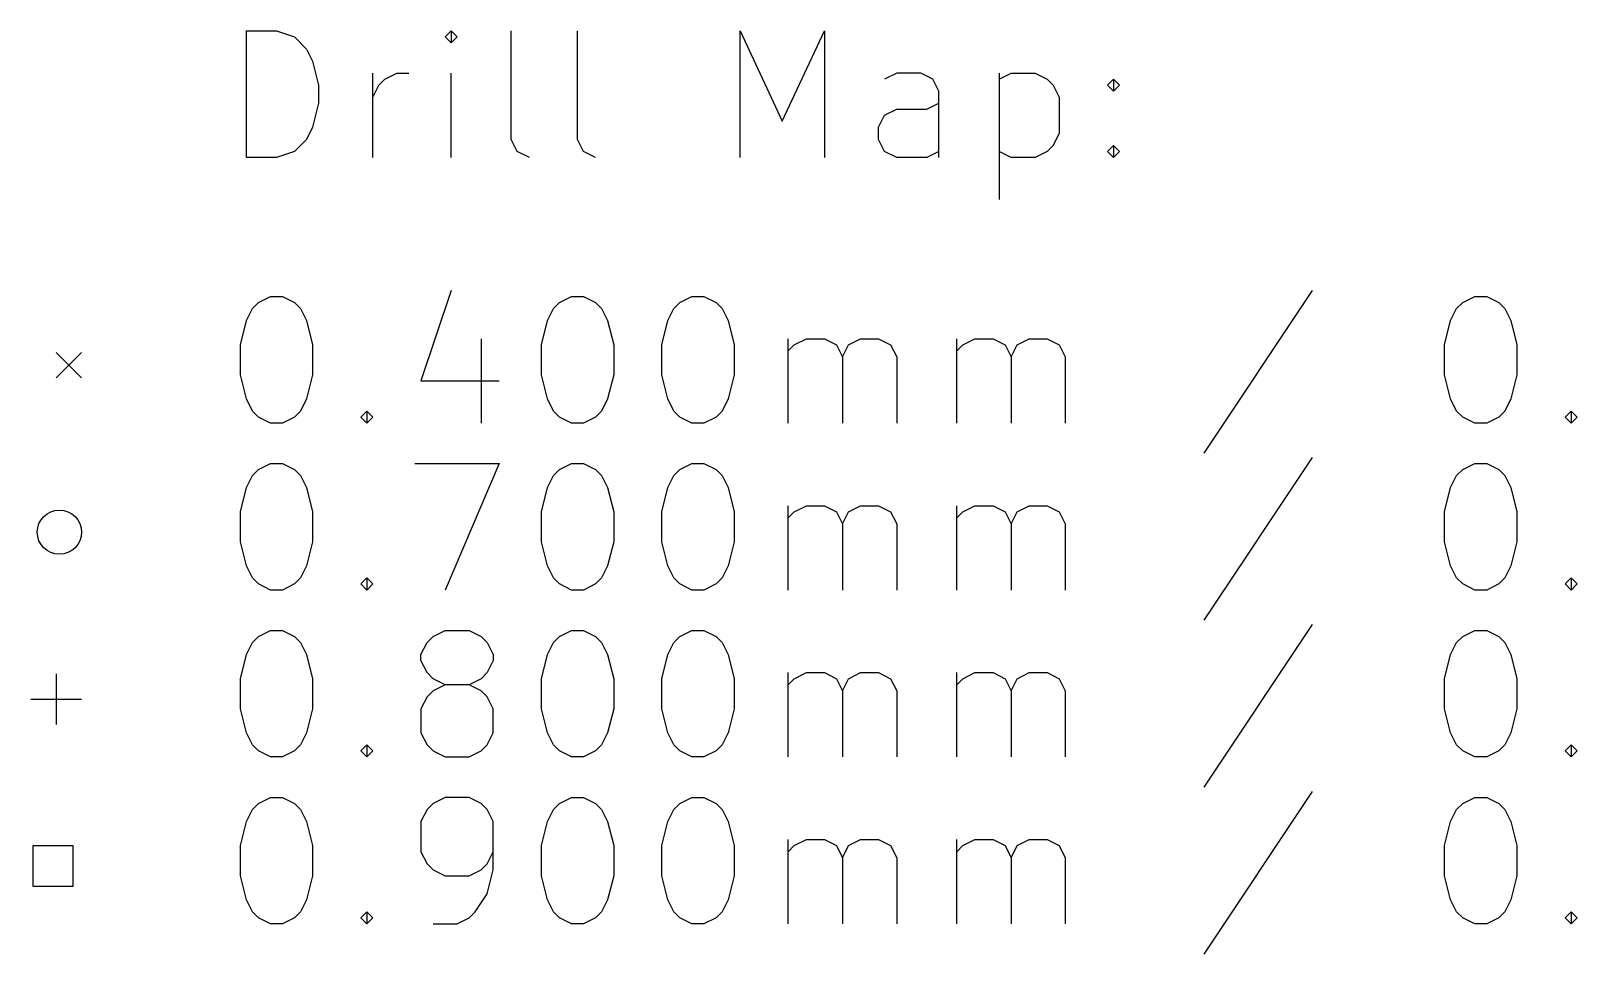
# Model space of a CAD drawing. Extents: x 124 to 225, y -187 to -59.
# Drawn here: x 124.19 to 148.65, y -173.44 to -158.85 of the extents above; entities that cross this region are included whole.
import ezdxf

# ---------------------------------------------------------------- set-up
doc = ezdxf.new("R2010")
doc.units = 0
doc.layers.add('BLACK', color=7, linetype='CONTINUOUS')

msp = doc.modelspace()

# ---------------------------------------------------------------- linework, layer by layer
at = {"layer": 'BLACK', "linetype": 'CONTINUOUS'}
for p, q in [((127.602768, -160.847338), (127.602768, -158.847338)), ((127.602768, -158.847338), (128.078958, -158.847338)), ((128.078958, -158.847338), (128.364673, -158.942576)), ((128.364673, -158.942576), (128.555149, -159.133052)), ((130.840863, -158.847338), (130.745625, -158.942576)), ((130.745625, -158.942576), (130.840863, -159.037814)), ((130.936101, -158.942576), (130.840863, -158.847338)), ((130.840863, -158.847338), (130.840863, -159.037814)), ((130.840863, -159.037814), (130.936101, -158.942576)), ((131.793244, -160.561623), (131.793244, -158.847338)), ((132.840863, -160.561623), (132.840863, -158.847338)), ((135.412292, -160.847338), (135.412292, -158.847338)), ((135.412292, -158.847338), (136.078959, -160.275909)), ((136.078959, -160.275909), (136.745625, -158.847338)), ((136.745625, -158.847338), (136.745625, -160.847338)), ((128.555149, -159.133052), (128.650387, -159.323528)), ((128.650387, -159.323528), (128.745625, -159.70448)), ((129.602768, -160.847338), (129.602768, -159.514004)), ((129.698006, -159.70448), (129.793244, -159.609242)), ((129.793244, -159.609242), (129.98372, -159.514004)), ((129.98372, -159.514004), (130.174197, -159.514004)), ((130.840863, -160.847338), (130.840863, -159.514004)), ((137.888482, -159.514004), (137.698006, -159.609242)), ((138.269435, -159.514004), (137.888482, -159.514004)), ((138.459911, -159.609242), (138.269435, -159.514004)), ((138.555149, -159.799719), (138.459911, -159.609242)), ((139.50753, -159.514004), (139.50753, -161.514004)), ((139.50753, -159.609242), (139.698006, -159.514004)), ((139.698006, -159.514004), (140.078959, -159.514004)), ((140.078959, -159.514004), (140.269435, -159.609242)), ((140.269435, -159.609242), (140.364673, -159.70448)), ((141.221816, -159.70448), (141.317054, -159.609242)), ((141.317054, -159.609242), (141.412292, -159.70448)), ((141.317054, -159.609242), (141.317054, -159.799719)), ((128.745625, -159.70448), (128.745625, -159.990195)), ((129.602768, -159.894957), (129.698006, -159.70448)), ((138.555149, -160.847338), (138.555149, -159.799719)), ((140.364673, -159.70448), (140.459911, -159.894957)), ((140.459911, -159.894957), (140.459911, -160.466385)), ((141.317054, -159.799719), (141.221816, -159.70448)), ((141.412292, -159.70448), (141.317054, -159.799719)), ((128.745625, -159.990195), (128.650387, -160.371147)), ((137.602768, -160.371147), (137.698006, -160.180671)), ((137.698006, -160.180671), (137.888482, -160.085433)), ((137.888482, -160.085433), (138.364673, -160.085433)), ((138.364673, -160.085433), (138.555149, -159.990195)), ((128.650387, -160.371147), (128.555149, -160.561623)), ((137.602768, -160.561623), (137.602768, -160.371147)), ((128.555149, -160.561623), (128.364673, -160.7521)), ((131.888482, -160.7521), (131.793244, -160.561623)), ((132.936101, -160.7521), (132.840863, -160.561623)), ((137.698006, -160.7521), (137.602768, -160.561623)), ((140.364673, -160.656861), (140.269435, -160.7521)), ((140.459911, -160.466385), (140.364673, -160.656861)), ((141.221816, -160.7521), (141.317054, -160.656861)), ((141.317054, -160.656861), (141.412292, -160.7521)), ((141.317054, -160.656861), (141.317054, -160.847338)), ((128.078958, -160.847338), (127.602768, -160.847338)), ((128.364673, -160.7521), (128.078958, -160.847338)), ((132.078958, -160.847338), (131.888482, -160.7521)), ((133.126577, -160.847338), (132.936101, -160.7521)), ((137.888482, -160.847338), (137.698006, -160.7521)), ((138.364673, -160.847338), (137.888482, -160.847338)), ((138.555149, -160.7521), (138.364673, -160.847338)), ((139.698006, -160.847338), (139.50753, -160.7521)), ((140.078959, -160.847338), (139.698006, -160.847338)), ((140.269435, -160.7521), (140.078959, -160.847338)), ((141.317054, -160.847338), (141.221816, -160.7521)), ((141.412292, -160.7521), (141.317054, -160.847338)), ((127.793244, -163.142576), (127.98372, -163.047338)), ((127.98372, -163.047338), (128.174197, -163.047338)), ((128.174197, -163.047338), (128.364673, -163.142576)), ((130.840863, -162.9521), (130.364673, -164.380671)), ((132.555149, -163.142576), (132.745625, -163.047338)), ((132.745625, -163.047338), (132.936102, -163.047338)), ((132.936102, -163.047338), (133.126578, -163.142576)), ((134.459911, -163.142576), (134.650387, -163.047338)), ((134.650387, -163.047338), (134.840864, -163.047338)), ((134.840864, -163.047338), (135.03134, -163.142576)), ((144.459912, -162.9521), (142.745627, -165.523528)), ((146.840865, -163.142576), (147.031341, -163.047338)), ((147.031341, -163.047338), (147.221818, -163.047338)), ((147.221818, -163.047338), (147.412294, -163.142576)), ((127.602768, -163.42829), (127.698006, -163.237814)), ((127.698006, -163.237814), (127.793244, -163.142576)), ((128.364673, -163.142576), (128.459911, -163.237814)), ((128.459911, -163.237814), (128.555149, -163.42829)), ((132.364673, -163.42829), (132.459911, -163.237814)), ((132.459911, -163.237814), (132.555149, -163.142576)), ((133.126578, -163.142576), (133.221816, -163.237814)), ((133.221816, -163.237814), (133.317054, -163.42829)), ((134.269435, -163.42829), (134.364673, -163.237814)), ((134.364673, -163.237814), (134.459911, -163.142576)), ((135.03134, -163.142576), (135.126578, -163.237814)), ((135.126578, -163.237814), (135.221816, -163.42829)), ((146.650389, -163.42829), (146.745627, -163.237814)), ((146.745627, -163.237814), (146.840865, -163.142576)), ((147.412294, -163.142576), (147.507532, -163.237814)), ((147.507532, -163.237814), (147.60277, -163.42829)), ((127.50753, -163.809242), (127.602768, -163.42829)), ((128.555149, -163.42829), (128.650387, -163.809242)), ((132.269435, -163.809242), (132.364673, -163.42829)), ((133.317054, -163.42829), (133.412292, -163.809242)), ((134.174197, -163.809242), (134.269435, -163.42829)), ((135.221816, -163.42829), (135.317054, -163.809242)), ((146.555151, -163.809242), (146.650389, -163.42829)), ((147.60277, -163.42829), (147.698008, -163.809242)), ((127.50753, -164.285433), (127.50753, -163.809242)), ((128.650387, -163.809242), (128.650387, -164.285433)), ((131.317054, -163.714004), (131.317054, -165.047338)), ((132.269435, -164.285433), (132.269435, -163.809242)), ((133.412292, -163.809242), (133.412292, -164.285433)), ((134.174197, -164.285433), (134.174197, -163.809242)), ((135.317054, -163.809242), (135.317054, -164.285433)), ((136.174197, -165.047338), (136.174197, -163.714004)), ((136.174197, -163.90448), (136.269435, -163.809242)), ((136.269435, -163.809242), (136.459911, -163.714004)), ((136.459911, -163.714004), (136.745626, -163.714004)), ((136.745626, -163.714004), (136.936102, -163.809242)), ((136.936102, -163.809242), (137.03134, -163.999719)), ((137.03134, -163.999719), (137.126578, -163.809242)), ((137.126578, -163.809242), (137.317054, -163.714004)), ((137.317054, -163.714004), (137.602768, -163.714004)), ((137.602768, -163.714004), (137.793245, -163.809242)), ((137.793245, -163.809242), (137.888483, -163.999719)), ((138.840864, -165.047338), (138.840864, -163.714004)), ((138.840864, -163.90448), (138.936102, -163.809242)), ((138.936102, -163.809242), (139.126578, -163.714004)), ((139.126578, -163.714004), (139.412293, -163.714004)), ((139.412293, -163.714004), (139.602769, -163.809242)), ((139.602769, -163.809242), (139.698007, -163.999719)), ((139.698007, -163.999719), (139.793245, -163.809242)), ((139.793245, -163.809242), (139.983721, -163.714004)), ((139.983721, -163.714004), (140.269435, -163.714004)), ((140.269435, -163.714004), (140.459912, -163.809242)), ((140.459912, -163.809242), (140.55515, -163.999719)), ((146.555151, -164.285433), (146.555151, -163.809242)), ((147.698008, -163.809242), (147.698008, -164.285433)), ((124.595, -163.9325), (124.995, -164.3325)), ((124.995, -163.9325), (124.595, -164.3325)), ((137.03134, -163.999719), (137.03134, -165.047338)), ((137.888483, -163.999719), (137.888483, -165.047338)), ((139.698007, -163.999719), (139.698007, -165.047338)), ((140.55515, -163.999719), (140.55515, -165.047338)), ((127.602768, -164.666385), (127.50753, -164.285433)), ((128.650387, -164.285433), (128.555149, -164.666385)), ((132.364673, -164.666385), (132.269435, -164.285433)), ((133.412292, -164.285433), (133.317054, -164.666385)), ((134.269435, -164.666385), (134.174197, -164.285433)), ((135.317054, -164.285433), (135.221816, -164.666385)), ((146.650389, -164.666385), (146.555151, -164.285433)), ((147.698008, -164.285433), (147.60277, -164.666385)), ((130.364673, -164.380671), (131.602768, -164.380671)), ((127.698006, -164.856861), (127.602768, -164.666385)), ((128.555149, -164.666385), (128.459911, -164.856861)), ((132.459911, -164.856861), (132.364673, -164.666385)), ((133.317054, -164.666385), (133.221816, -164.856861)), ((134.364673, -164.856861), (134.269435, -164.666385)), ((135.221816, -164.666385), (135.126578, -164.856861)), ((146.745627, -164.856861), (146.650389, -164.666385)), ((147.60277, -164.666385), (147.507532, -164.856861)), ((127.793244, -164.9521), (127.698006, -164.856861)), ((127.98372, -165.047338), (127.793244, -164.9521)), ((128.174197, -165.047338), (127.98372, -165.047338)), ((128.364673, -164.9521), (128.174197, -165.047338)), ((128.459911, -164.856861), (128.364673, -164.9521)), ((129.412292, -164.9521), (129.50753, -164.856861)), ((129.50753, -165.047338), (129.412292, -164.9521)), ((129.50753, -164.856861), (129.602768, -164.9521)), ((129.50753, -164.856861), (129.50753, -165.047338)), ((129.602768, -164.9521), (129.50753, -165.047338)), ((132.555149, -164.9521), (132.459911, -164.856861)), ((132.745625, -165.047338), (132.555149, -164.9521)), ((132.936102, -165.047338), (132.745625, -165.047338)), ((133.126578, -164.9521), (132.936102, -165.047338)), ((133.221816, -164.856861), (133.126578, -164.9521)), ((134.459911, -164.9521), (134.364673, -164.856861)), ((134.650387, -165.047338), (134.459911, -164.9521)), ((134.840864, -165.047338), (134.650387, -165.047338)), ((135.03134, -164.9521), (134.840864, -165.047338)), ((135.126578, -164.856861), (135.03134, -164.9521)), ((146.840865, -164.9521), (146.745627, -164.856861)), ((147.031341, -165.047338), (146.840865, -164.9521)), ((147.221818, -165.047338), (147.031341, -165.047338)), ((147.412294, -164.9521), (147.221818, -165.047338)), ((147.507532, -164.856861), (147.412294, -164.9521)), ((148.459913, -164.9521), (148.555151, -164.856861)), ((148.555151, -165.047338), (148.459913, -164.9521)), ((148.555151, -164.856861), (148.650389, -164.9521)), ((148.555151, -164.856861), (148.555151, -165.047338)), ((148.650389, -164.9521), (148.555151, -165.047338)), ((127.698006, -165.877814), (127.793244, -165.782576)), ((127.793244, -165.782576), (127.98372, -165.687338)), ((127.98372, -165.687338), (128.174197, -165.687338)), ((128.174197, -165.687338), (128.364673, -165.782576)), ((128.364673, -165.782576), (128.459911, -165.877814)), ((130.269435, -165.687338), (131.602768, -165.687338)), ((131.602768, -165.687338), (130.745625, -167.687338)), ((132.459911, -165.877814), (132.555149, -165.782576)), ((132.555149, -165.782576), (132.745625, -165.687338)), ((132.745625, -165.687338), (132.936102, -165.687338)), ((132.936102, -165.687338), (133.126578, -165.782576)), ((133.126578, -165.782576), (133.221816, -165.877814)), ((134.364673, -165.877814), (134.459911, -165.782576)), ((134.459911, -165.782576), (134.650387, -165.687338)), ((134.650387, -165.687338), (134.840864, -165.687338)), ((134.840864, -165.687338), (135.03134, -165.782576)), ((135.03134, -165.782576), (135.126578, -165.877814)), ((144.459912, -165.5921), (142.745627, -168.163528)), ((146.745627, -165.877814), (146.840865, -165.782576)), ((146.840865, -165.782576), (147.031341, -165.687338)), ((147.031341, -165.687338), (147.221818, -165.687338)), ((147.221818, -165.687338), (147.412294, -165.782576)), ((147.412294, -165.782576), (147.507532, -165.877814)), ((127.602768, -166.06829), (127.698006, -165.877814)), ((128.459911, -165.877814), (128.555149, -166.06829)), ((132.364673, -166.06829), (132.459911, -165.877814)), ((133.221816, -165.877814), (133.317054, -166.06829)), ((134.269435, -166.06829), (134.364673, -165.877814)), ((135.126578, -165.877814), (135.221816, -166.06829)), ((146.650389, -166.06829), (146.745627, -165.877814)), ((147.507532, -165.877814), (147.60277, -166.06829)), ((127.50753, -166.449242), (127.602768, -166.06829)), ((128.555149, -166.06829), (128.650387, -166.449242)), ((132.269435, -166.449242), (132.364673, -166.06829)), ((133.317054, -166.06829), (133.412292, -166.449242)), ((134.174197, -166.449242), (134.269435, -166.06829)), ((135.221816, -166.06829), (135.317054, -166.449242)), ((146.555151, -166.449242), (146.650389, -166.06829)), ((147.60277, -166.06829), (147.698008, -166.449242)), ((127.50753, -166.925433), (127.50753, -166.449242)), ((128.650387, -166.449242), (128.650387, -166.925433)), ((132.269435, -166.925433), (132.269435, -166.449242)), ((133.412292, -166.449242), (133.412292, -166.925433)), ((134.174197, -166.925433), (134.174197, -166.449242)), ((135.317054, -166.449242), (135.317054, -166.925433)), ((136.174197, -167.687338), (136.174197, -166.354004)), ((136.174197, -166.54448), (136.269435, -166.449242)), ((136.269435, -166.449242), (136.459911, -166.354004)), ((136.459911, -166.354004), (136.745626, -166.354004)), ((136.745626, -166.354004), (136.936102, -166.449242)), ((136.936102, -166.449242), (137.03134, -166.639719)), ((137.03134, -166.639719), (137.126578, -166.449242)), ((137.126578, -166.449242), (137.317054, -166.354004)), ((137.317054, -166.354004), (137.602768, -166.354004)), ((137.602768, -166.354004), (137.793245, -166.449242)), ((137.793245, -166.449242), (137.888483, -166.639719)), ((138.840864, -167.687338), (138.840864, -166.354004)), ((138.840864, -166.54448), (138.936102, -166.449242)), ((138.936102, -166.449242), (139.126578, -166.354004)), ((139.126578, -166.354004), (139.412293, -166.354004)), ((139.412293, -166.354004), (139.602769, -166.449242)), ((139.602769, -166.449242), (139.698007, -166.639719)), ((139.698007, -166.639719), (139.793245, -166.449242)), ((139.793245, -166.449242), (139.983721, -166.354004)), ((139.983721, -166.354004), (140.269435, -166.354004)), ((140.269435, -166.354004), (140.459912, -166.449242)), ((140.459912, -166.449242), (140.55515, -166.639719)), ((146.555151, -166.925433), (146.555151, -166.449242)), ((147.698008, -166.449242), (147.698008, -166.925433)), ((137.03134, -166.639719), (137.03134, -167.687338)), ((137.888483, -166.639719), (137.888483, -167.687338)), ((139.698007, -166.639719), (139.698007, -167.687338)), ((140.55515, -166.639719), (140.55515, -167.687338)), ((127.602768, -167.306385), (127.50753, -166.925433)), ((128.650387, -166.925433), (128.555149, -167.306385)), ((132.364673, -167.306385), (132.269435, -166.925433)), ((133.412292, -166.925433), (133.317054, -167.306385)), ((134.269435, -167.306385), (134.174197, -166.925433)), ((135.317054, -166.925433), (135.221816, -167.306385)), ((146.650389, -167.306385), (146.555151, -166.925433)), ((147.698008, -166.925433), (147.60277, -167.306385)), ((127.698006, -167.496861), (127.602768, -167.306385)), ((127.793244, -167.5921), (127.698006, -167.496861)), ((128.459911, -167.496861), (128.364673, -167.5921)), ((128.555149, -167.306385), (128.459911, -167.496861)), ((129.412292, -167.5921), (129.50753, -167.496861)), ((129.50753, -167.496861), (129.602768, -167.5921)), ((129.50753, -167.496861), (129.50753, -167.687338)), ((132.459911, -167.496861), (132.364673, -167.306385)), ((132.555149, -167.5921), (132.459911, -167.496861)), ((133.221816, -167.496861), (133.126578, -167.5921)), ((133.317054, -167.306385), (133.221816, -167.496861)), ((134.364673, -167.496861), (134.269435, -167.306385)), ((134.459911, -167.5921), (134.364673, -167.496861)), ((135.126578, -167.496861), (135.03134, -167.5921)), ((135.221816, -167.306385), (135.126578, -167.496861)), ((146.745627, -167.496861), (146.650389, -167.306385)), ((146.840865, -167.5921), (146.745627, -167.496861)), ((147.507532, -167.496861), (147.412294, -167.5921)), ((147.60277, -167.306385), (147.507532, -167.496861)), ((148.459913, -167.5921), (148.555151, -167.496861)), ((148.555151, -167.496861), (148.650389, -167.5921)), ((148.555151, -167.496861), (148.555151, -167.687338)), ((127.98372, -167.687338), (127.793244, -167.5921)), ((128.174197, -167.687338), (127.98372, -167.687338)), ((128.364673, -167.5921), (128.174197, -167.687338)), ((129.50753, -167.687338), (129.412292, -167.5921)), ((129.602768, -167.5921), (129.50753, -167.687338)), ((132.745625, -167.687338), (132.555149, -167.5921)), ((132.936102, -167.687338), (132.745625, -167.687338)), ((133.126578, -167.5921), (132.936102, -167.687338)), ((134.650387, -167.687338), (134.459911, -167.5921)), ((134.840864, -167.687338), (134.650387, -167.687338)), ((135.03134, -167.5921), (134.840864, -167.687338)), ((147.031341, -167.687338), (146.840865, -167.5921)), ((147.221818, -167.687338), (147.031341, -167.687338)), ((147.412294, -167.5921), (147.221818, -167.687338)), ((148.555151, -167.687338), (148.459913, -167.5921)), ((148.650389, -167.5921), (148.555151, -167.687338)), ((144.459912, -168.2321), (142.745627, -170.803528)), ((127.698006, -168.517814), (127.793244, -168.422576)), ((127.793244, -168.422576), (127.98372, -168.327338)), ((127.98372, -168.327338), (128.174197, -168.327338)), ((128.174197, -168.327338), (128.364673, -168.422576)), ((128.364673, -168.422576), (128.459911, -168.517814)), ((130.459911, -168.517814), (130.555149, -168.422576)), ((130.555149, -168.422576), (130.745625, -168.327338)), ((130.745625, -168.327338), (131.126578, -168.327338)), ((131.126578, -168.327338), (131.317054, -168.422576)), ((131.317054, -168.422576), (131.412292, -168.517814)), ((132.459911, -168.517814), (132.555149, -168.422576)), ((132.555149, -168.422576), (132.745625, -168.327338)), ((132.745625, -168.327338), (132.936102, -168.327338)), ((132.936102, -168.327338), (133.126578, -168.422576)), ((133.126578, -168.422576), (133.221816, -168.517814)), ((134.364673, -168.517814), (134.459911, -168.422576)), ((134.459911, -168.422576), (134.650387, -168.327338)), ((134.650387, -168.327338), (134.840864, -168.327338)), ((134.840864, -168.327338), (135.03134, -168.422576)), ((135.03134, -168.422576), (135.126578, -168.517814)), ((146.745627, -168.517814), (146.840865, -168.422576)), ((146.840865, -168.422576), (147.031341, -168.327338)), ((147.031341, -168.327338), (147.221818, -168.327338)), ((147.221818, -168.327338), (147.412294, -168.422576)), ((147.412294, -168.422576), (147.507532, -168.517814)), ((127.50753, -169.089242), (127.602768, -168.70829)), ((127.602768, -168.70829), (127.698006, -168.517814)), ((128.459911, -168.517814), (128.555149, -168.70829)), ((128.555149, -168.70829), (128.650387, -169.089242)), ((130.364673, -168.70829), (130.459911, -168.517814)), ((130.364673, -168.803528), (130.364673, -168.70829)), ((131.412292, -168.517814), (131.50753, -168.70829)), ((131.50753, -168.70829), (131.50753, -168.803528)), ((132.269435, -169.089242), (132.364673, -168.70829)), ((132.364673, -168.70829), (132.459911, -168.517814)), ((133.221816, -168.517814), (133.317054, -168.70829)), ((133.317054, -168.70829), (133.412292, -169.089242)), ((134.174197, -169.089242), (134.269435, -168.70829)), ((134.269435, -168.70829), (134.364673, -168.517814)), ((135.126578, -168.517814), (135.221816, -168.70829)), ((135.221816, -168.70829), (135.317054, -169.089242)), ((146.555151, -169.089242), (146.650389, -168.70829)), ((146.650389, -168.70829), (146.745627, -168.517814)), ((147.507532, -168.517814), (147.60277, -168.70829)), ((147.60277, -168.70829), (147.698008, -169.089242)), ((130.459911, -168.994004), (130.364673, -168.803528)), ((131.50753, -168.803528), (131.412292, -168.994004)), ((124.595, -169.0125), (124.595, -169.8125)), ((127.50753, -169.565433), (127.50753, -169.089242)), ((128.650387, -169.089242), (128.650387, -169.565433)), ((130.555149, -169.089242), (130.459911, -168.994004)), ((130.745625, -169.18448), (130.555149, -169.089242)), ((130.745625, -169.18448), (130.555149, -169.279719)), ((131.126578, -169.18448), (130.745625, -169.18448)), ((131.317054, -169.089242), (131.126578, -169.18448)), ((131.317054, -169.279719), (131.126578, -169.18448)), ((131.412292, -168.994004), (131.317054, -169.089242)), ((132.269435, -169.565433), (132.269435, -169.089242)), ((133.412292, -169.089242), (133.412292, -169.565433)), ((134.174197, -169.565433), (134.174197, -169.089242)), ((135.317054, -169.089242), (135.317054, -169.565433)), ((136.174197, -170.327338), (136.174197, -168.994004)), ((136.174197, -169.18448), (136.269435, -169.089242)), ((136.269435, -169.089242), (136.459911, -168.994004)), ((136.459911, -168.994004), (136.745626, -168.994004)), ((136.745626, -168.994004), (136.936102, -169.089242)), ((136.936102, -169.089242), (137.03134, -169.279719)), ((137.03134, -169.279719), (137.126578, -169.089242)), ((137.126578, -169.089242), (137.317054, -168.994004)), ((137.317054, -168.994004), (137.602768, -168.994004)), ((137.602768, -168.994004), (137.793245, -169.089242)), ((137.793245, -169.089242), (137.888483, -169.279719)), ((138.840864, -170.327338), (138.840864, -168.994004)), ((138.840864, -169.18448), (138.936102, -169.089242)), ((138.936102, -169.089242), (139.126578, -168.994004)), ((139.126578, -168.994004), (139.412293, -168.994004)), ((139.412293, -168.994004), (139.602769, -169.089242)), ((139.602769, -169.089242), (139.698007, -169.279719)), ((139.698007, -169.279719), (139.793245, -169.089242)), ((139.793245, -169.089242), (139.983721, -168.994004)), ((139.983721, -168.994004), (140.269435, -168.994004)), ((140.269435, -168.994004), (140.459912, -169.089242)), ((140.459912, -169.089242), (140.55515, -169.279719)), ((146.555151, -169.565433), (146.555151, -169.089242)), ((147.698008, -169.089242), (147.698008, -169.565433)), ((124.195, -169.4125), (124.995, -169.4125)), ((130.459911, -169.374957), (130.364673, -169.565433)), ((130.555149, -169.279719), (130.459911, -169.374957)), ((131.412292, -169.374957), (131.317054, -169.279719)), ((131.50753, -169.565433), (131.412292, -169.374957)), ((137.03134, -169.279719), (137.03134, -170.327338)), ((137.888483, -169.279719), (137.888483, -170.327338)), ((139.698007, -169.279719), (139.698007, -170.327338)), ((140.55515, -169.279719), (140.55515, -170.327338)), ((127.602768, -169.946385), (127.50753, -169.565433)), ((128.650387, -169.565433), (128.555149, -169.946385)), ((130.364673, -169.565433), (130.364673, -169.946385)), ((131.50753, -169.946385), (131.50753, -169.565433)), ((132.364673, -169.946385), (132.269435, -169.565433)), ((133.412292, -169.565433), (133.317054, -169.946385)), ((134.269435, -169.946385), (134.174197, -169.565433)), ((135.317054, -169.565433), (135.221816, -169.946385)), ((146.650389, -169.946385), (146.555151, -169.565433)), ((147.698008, -169.565433), (147.60277, -169.946385)), ((127.698006, -170.136861), (127.602768, -169.946385)), ((128.555149, -169.946385), (128.459911, -170.136861)), ((130.364673, -169.946385), (130.459911, -170.136861)), ((131.412292, -170.136861), (131.50753, -169.946385)), ((132.459911, -170.136861), (132.364673, -169.946385)), ((133.317054, -169.946385), (133.221816, -170.136861)), ((134.364673, -170.136861), (134.269435, -169.946385)), ((135.221816, -169.946385), (135.126578, -170.136861)), ((146.745627, -170.136861), (146.650389, -169.946385)), ((147.60277, -169.946385), (147.507532, -170.136861)), ((127.793244, -170.2321), (127.698006, -170.136861)), ((128.459911, -170.136861), (128.364673, -170.2321)), ((129.412292, -170.2321), (129.50753, -170.136861)), ((129.50753, -170.136861), (129.602768, -170.2321)), ((129.50753, -170.136861), (129.50753, -170.327338)), ((130.459911, -170.136861), (130.555149, -170.2321)), ((131.317054, -170.2321), (131.412292, -170.136861)), ((132.555149, -170.2321), (132.459911, -170.136861)), ((133.221816, -170.136861), (133.126578, -170.2321)), ((134.459911, -170.2321), (134.364673, -170.136861)), ((135.126578, -170.136861), (135.03134, -170.2321)), ((146.840865, -170.2321), (146.745627, -170.136861)), ((147.507532, -170.136861), (147.412294, -170.2321)), ((148.459913, -170.2321), (148.555151, -170.136861)), ((148.555151, -170.136861), (148.650389, -170.2321)), ((148.555151, -170.136861), (148.555151, -170.327338)), ((127.98372, -170.327338), (127.793244, -170.2321)), ((128.174197, -170.327338), (127.98372, -170.327338)), ((128.364673, -170.2321), (128.174197, -170.327338)), ((129.50753, -170.327338), (129.412292, -170.2321)), ((129.602768, -170.2321), (129.50753, -170.327338)), ((130.555149, -170.2321), (130.745625, -170.327338)), ((130.745625, -170.327338), (131.126578, -170.327338)), ((131.126578, -170.327338), (131.317054, -170.2321)), ((132.745625, -170.327338), (132.555149, -170.2321)), ((132.936102, -170.327338), (132.745625, -170.327338)), ((133.126578, -170.2321), (132.936102, -170.327338)), ((134.650387, -170.327338), (134.459911, -170.2321)), ((134.840864, -170.327338), (134.650387, -170.327338)), ((135.03134, -170.2321), (134.840864, -170.327338)), ((147.031341, -170.327338), (146.840865, -170.2321)), ((147.221818, -170.327338), (147.031341, -170.327338)), ((147.412294, -170.2321), (147.221818, -170.327338)), ((148.555151, -170.327338), (148.459913, -170.2321)), ((148.650389, -170.2321), (148.555151, -170.327338)), ((144.459912, -170.8721), (142.745627, -173.443528)), ((127.602768, -171.34829), (127.698006, -171.157814)), ((127.698006, -171.157814), (127.793244, -171.062576)), ((127.793244, -171.062576), (127.98372, -170.967338)), ((127.98372, -170.967338), (128.174197, -170.967338)), ((128.174197, -170.967338), (128.364673, -171.062576)), ((128.364673, -171.062576), (128.459911, -171.157814)), ((128.459911, -171.157814), (128.555149, -171.34829)), ((130.459911, -171.157814), (130.364673, -171.34829)), ((130.555149, -171.062576), (130.459911, -171.157814)), ((130.745625, -170.967338), (130.555149, -171.062576)), ((131.126578, -170.967338), (130.745625, -170.967338)), ((131.317054, -171.062576), (131.126578, -170.967338)), ((131.412292, -171.157814), (131.317054, -171.062576)), ((131.50753, -171.34829), (131.412292, -171.157814)), ((132.364673, -171.34829), (132.459911, -171.157814)), ((132.459911, -171.157814), (132.555149, -171.062576)), ((132.555149, -171.062576), (132.745625, -170.967338)), ((132.745625, -170.967338), (132.936102, -170.967338)), ((132.936102, -170.967338), (133.126578, -171.062576)), ((133.126578, -171.062576), (133.221816, -171.157814)), ((133.221816, -171.157814), (133.317054, -171.34829)), ((134.269435, -171.34829), (134.364673, -171.157814)), ((134.364673, -171.157814), (134.459911, -171.062576)), ((134.459911, -171.062576), (134.650387, -170.967338)), ((134.650387, -170.967338), (134.840864, -170.967338)), ((134.840864, -170.967338), (135.03134, -171.062576)), ((135.03134, -171.062576), (135.126578, -171.157814)), ((135.126578, -171.157814), (135.221816, -171.34829)), ((146.650389, -171.34829), (146.745627, -171.157814)), ((146.745627, -171.157814), (146.840865, -171.062576)), ((146.840865, -171.062576), (147.031341, -170.967338)), ((147.031341, -170.967338), (147.221818, -170.967338)), ((147.221818, -170.967338), (147.412294, -171.062576)), ((147.412294, -171.062576), (147.507532, -171.157814)), ((147.507532, -171.157814), (147.60277, -171.34829)), ((127.50753, -171.729242), (127.602768, -171.34829)), ((128.555149, -171.34829), (128.650387, -171.729242)), ((130.364673, -171.34829), (130.364673, -171.82448)), ((131.50753, -172.110195), (131.50753, -171.34829)), ((132.269435, -171.729242), (132.364673, -171.34829)), ((133.317054, -171.34829), (133.412292, -171.729242)), ((134.174197, -171.729242), (134.269435, -171.34829)), ((135.221816, -171.34829), (135.317054, -171.729242)), ((146.555151, -171.729242), (146.650389, -171.34829)), ((147.60277, -171.34829), (147.698008, -171.729242)), ((136.174197, -172.967338), (136.174197, -171.634004)), ((136.269435, -171.729242), (136.459911, -171.634004)), ((136.459911, -171.634004), (136.745626, -171.634004)), ((136.745626, -171.634004), (136.936102, -171.729242)), ((137.126578, -171.729242), (137.317054, -171.634004)), ((137.317054, -171.634004), (137.602768, -171.634004)), ((137.602768, -171.634004), (137.793245, -171.729242)), ((138.840864, -172.967338), (138.840864, -171.634004)), ((138.936102, -171.729242), (139.126578, -171.634004)), ((139.126578, -171.634004), (139.412293, -171.634004)), ((139.412293, -171.634004), (139.602769, -171.729242)), ((139.793245, -171.729242), (139.983721, -171.634004)), ((139.983721, -171.634004), (140.269435, -171.634004)), ((140.269435, -171.634004), (140.459912, -171.729242)), ((124.863201, -171.734299), (124.226799, -171.734299)), ((124.226799, -171.734299), (124.226799, -172.370701)), ((124.863201, -172.370701), (124.863201, -171.734299)), ((127.50753, -172.205433), (127.50753, -171.729242)), ((128.650387, -171.729242), (128.650387, -172.205433)), ((130.364673, -171.82448), (130.459911, -172.014957)), ((131.412292, -172.014957), (131.50753, -171.82448)), ((132.269435, -172.205433), (132.269435, -171.729242)), ((133.412292, -171.729242), (133.412292, -172.205433)), ((134.174197, -172.205433), (134.174197, -171.729242)), ((135.317054, -171.729242), (135.317054, -172.205433)), ((136.174197, -171.82448), (136.269435, -171.729242)), ((136.936102, -171.729242), (137.03134, -171.919719)), ((137.03134, -171.919719), (137.126578, -171.729242)), ((137.03134, -171.919719), (137.03134, -172.967338)), ((137.793245, -171.729242), (137.888483, -171.919719)), ((137.888483, -171.919719), (137.888483, -172.967338)), ((138.840864, -171.82448), (138.936102, -171.729242)), ((139.602769, -171.729242), (139.698007, -171.919719)), ((139.698007, -171.919719), (139.793245, -171.729242)), ((139.698007, -171.919719), (139.698007, -172.967338)), ((140.459912, -171.729242), (140.55515, -171.919719)), ((140.55515, -171.919719), (140.55515, -172.967338)), ((146.555151, -172.205433), (146.555151, -171.729242)), ((147.698008, -171.729242), (147.698008, -172.205433)), ((130.459911, -172.014957), (130.555149, -172.110195)), ((130.555149, -172.110195), (130.745625, -172.205433)), ((131.126578, -172.205433), (131.317054, -172.110195)), ((131.317054, -172.110195), (131.412292, -172.014957)), ((131.412292, -172.491147), (131.50753, -172.110195)), ((124.226799, -172.370701), (124.863201, -172.370701)), ((127.602768, -172.586385), (127.50753, -172.205433)), ((128.650387, -172.205433), (128.555149, -172.586385)), ((130.745625, -172.205433), (131.126578, -172.205433)), ((132.364673, -172.586385), (132.269435, -172.205433)), ((133.412292, -172.205433), (133.317054, -172.586385)), ((134.269435, -172.586385), (134.174197, -172.205433)), ((135.317054, -172.205433), (135.221816, -172.586385)), ((146.650389, -172.586385), (146.555151, -172.205433)), ((147.698008, -172.205433), (147.60277, -172.586385)), ((127.698006, -172.776861), (127.602768, -172.586385)), ((128.555149, -172.586385), (128.459911, -172.776861)), ((131.221816, -172.776861), (131.412292, -172.491147)), ((132.459911, -172.776861), (132.364673, -172.586385)), ((133.317054, -172.586385), (133.221816, -172.776861)), ((134.364673, -172.776861), (134.269435, -172.586385)), ((135.221816, -172.586385), (135.126578, -172.776861)), ((146.745627, -172.776861), (146.650389, -172.586385)), ((147.60277, -172.586385), (147.507532, -172.776861)), ((127.793244, -172.8721), (127.698006, -172.776861)), ((127.98372, -172.967338), (127.793244, -172.8721)), ((128.364673, -172.8721), (128.174197, -172.967338)), ((128.459911, -172.776861), (128.364673, -172.8721)), ((129.412292, -172.8721), (129.50753, -172.776861)), ((129.50753, -172.967338), (129.412292, -172.8721)), ((129.50753, -172.776861), (129.602768, -172.8721)), ((129.50753, -172.776861), (129.50753, -172.967338)), ((129.602768, -172.8721), (129.50753, -172.967338)), ((130.936101, -172.967338), (131.126578, -172.8721)), ((131.126578, -172.8721), (131.221816, -172.776861)), ((132.555149, -172.8721), (132.459911, -172.776861)), ((132.745625, -172.967338), (132.555149, -172.8721)), ((133.126578, -172.8721), (132.936102, -172.967338)), ((133.221816, -172.776861), (133.126578, -172.8721)), ((134.459911, -172.8721), (134.364673, -172.776861)), ((134.650387, -172.967338), (134.459911, -172.8721)), ((135.03134, -172.8721), (134.840864, -172.967338)), ((135.126578, -172.776861), (135.03134, -172.8721)), ((146.840865, -172.8721), (146.745627, -172.776861)), ((147.031341, -172.967338), (146.840865, -172.8721)), ((147.412294, -172.8721), (147.221818, -172.967338)), ((147.507532, -172.776861), (147.412294, -172.8721)), ((148.459913, -172.8721), (148.555151, -172.776861)), ((148.555151, -172.967338), (148.459913, -172.8721)), ((148.555151, -172.776861), (148.650389, -172.8721)), ((148.555151, -172.776861), (148.555151, -172.967338)), ((148.650389, -172.8721), (148.555151, -172.967338)), ((128.174197, -172.967338), (127.98372, -172.967338)), ((130.555149, -172.967338), (130.936101, -172.967338)), ((132.936102, -172.967338), (132.745625, -172.967338)), ((134.840864, -172.967338), (134.650387, -172.967338)), ((147.221818, -172.967338), (147.031341, -172.967338))]:
    msp.add_line(p, q, dxfattribs=at)
at = {"layer": 'BLACK'}
msp.add_circle((124.645, -166.7725), 0.35, dxfattribs=at)

doc.saveas('drawing.dxf')
